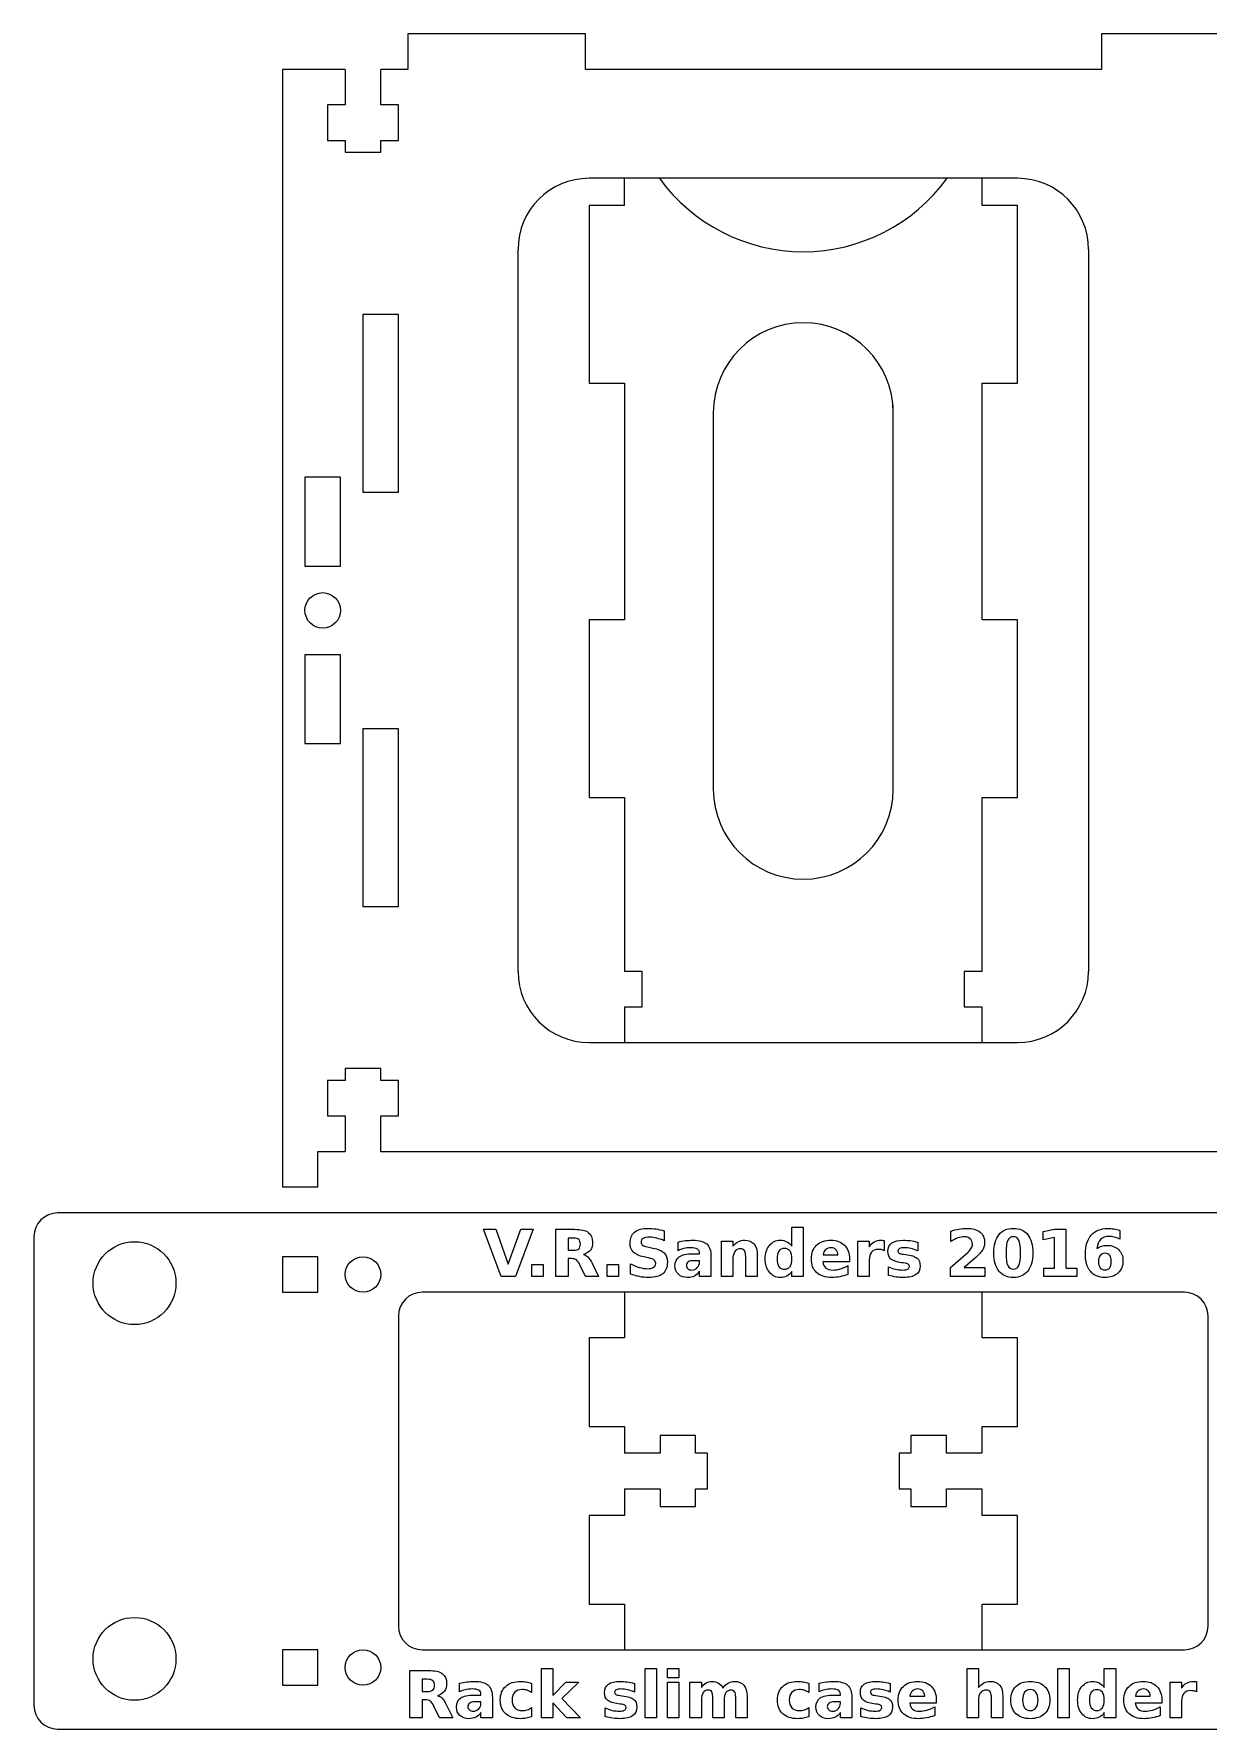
# Model space of a CAD drawing. Header units: millimetres. Extents: x 0 to 482, y 0 to 288.
# Drawn here: x 0 to 99.2, y 0 to 143.2 of the extents above; entities that cross this region are included whole.
import ezdxf

# ---------------------------------------------------------------- set-up
doc = ezdxf.new("R2010")
doc.units = ezdxf.units.MM
doc.layers.get('0').update_dxf_attribs({"color": 178, "true_color": 0x000000})
for name, color, linetype, true_color in [('cutout', 1, 'Continuous', 0xff0000), ('inner-cutout', 5, 'Continuous', 0x0000ff), ('text', 3, 'Continuous', 0x00ff00)]:
    doc.layers.add(name, color=color, linetype=linetype, true_color=true_color)

msp = doc.modelspace()

# ---------------------------------------------------------------- linework, layer by layer
for p, q in [((46.6, 143.2), (31.6, 143.2)), ((31.6, 143.2), (31.6, 140.2)), ((46.6, 140.2), (46.6, 143.2)), ((105.2, 143.2), (90.2, 143.2)), ((90.2, 143.2), (90.2, 140.2)), ((21, 140.2), (21, 48.8)), ((26.3, 140.2), (21, 140.2)), ((26.3, 140.2), (26.3, 137.2)), ((29.3, 137.2), (29.3, 140.2)), ((31.6, 140.2), (29.3, 140.2)), ((90.2, 140.2), (46.6, 140.2)), ((24.8, 137.2), (24.8, 134.2)), ((26.3, 137.2), (24.8, 137.2)), ((30.8, 137.2), (29.3, 137.2)), ((30.8, 134.2), (30.8, 137.2)), ((24.8, 134.2), (26.3, 134.2)), ((26.3, 134.2), (26.3, 133.2)), ((26.3, 133.2), (29.3, 133.2)), ((29.3, 133.2), (29.3, 134.2)), ((29.3, 134.2), (30.8, 134.2)), ((24.8, 54.8), (24.8, 51.8)), ((26.3, 54.8), (24.8, 54.8)), ((29.3, 55.8), (26.3, 55.8)), ((26.3, 55.8), (26.3, 54.8)), ((29.3, 54.8), (29.3, 55.8)), ((30.8, 54.8), (29.3, 54.8)), ((30.8, 51.8), (30.8, 54.8)), ((24.8, 51.8), (26.3, 51.8)), ((26.3, 51.8), (26.3, 48.8)), ((29.3, 48.8), (29.3, 51.8)), ((29.3, 51.8), (30.8, 51.8)), ((21, 48.8), (21, 45.8)), ((24, 45.8), (24, 48.8)), ((24, 48.8), (26.3, 48.8)), ((29.3, 48.8), (100.7, 48.8)), ((21, 45.8), (24, 45.8)), ((480, 43.6), (2, 43.6)), ((0, 41.6), (0, 2)), ((2, 0), (480, 0))]:
    msp.add_line(p, q)
for centre in [(8.5, 37.67), (8.5, 5.93)]:
    msp.add_circle(centre, 3.5)
for centre, start, end in [((2, 41.6), 90, 180), ((2, 2), 180, 270)]:
    msp.add_arc(centre, 2, start, end)
at = {"layer": 'cutout'}
for p, q in [((49.9, 131), (46.9, 131)), ((52.85, 131), (49.9, 131)), ((77.15, 131), (52.85, 131)), ((80.1, 131), (77.15, 131)), ((83.1, 131), (80.1, 131)), ((40.9, 64), (40.9, 125)), ((89.1, 125), (89.1, 64)), ((30.8, 119.5), (27.8, 119.5)), ((27.8, 119.5), (27.8, 104.5)), ((30.8, 104.5), (30.8, 119.5)), ((25.9, 105.75), (22.9, 105.75)), ((22.9, 105.75), (22.9, 98.25)), ((25.9, 98.25), (25.9, 105.75)), ((27.8, 104.5), (30.8, 104.5)), ((22.9, 98.25), (25.9, 98.25)), ((25.9, 90.75), (22.9, 90.75)), ((22.9, 90.75), (22.9, 83.25)), ((25.9, 83.25), (25.9, 90.75)), ((30.8, 84.5), (27.8, 84.5)), ((27.8, 84.5), (27.8, 69.5)), ((30.8, 69.5), (30.8, 84.5)), ((22.9, 83.25), (25.9, 83.25)), ((27.8, 69.5), (30.8, 69.5)), ((46.9, 58), (49.9, 58)), ((49.9, 58), (80.1, 58)), ((80.1, 58), (83.1, 58)), ((24, 39.9), (21, 39.9)), ((21, 39.9), (21, 36.9)), ((24, 36.9), (24, 39.9)), ((21, 36.9), (24, 36.9)), ((24, 6.7), (21, 6.7)), ((21, 6.7), (21, 3.7)), ((24, 3.7), (24, 6.7)), ((21, 3.7), (24, 3.7))]:
    msp.add_line(p, q, dxfattribs=at)
at = {"layer": 'cutout', "lineweight": -3}
for p, q in [((97.2, 36.9), (32.8, 36.9)), ((30.8, 34.9), (30.8, 8.7)), ((99.2, 8.7), (99.2, 34.9)), ((32.8, 6.7), (97.2, 6.7))]:
    msp.add_line(p, q, dxfattribs=at)
at = {"layer": 'cutout'}
for centre in [(24.4, 94.5), (27.8, 38.4), (27.8, 5.2)]:
    msp.add_circle(centre, 1.5, dxfattribs=at)
for centre, start, end in [((46.9, 125), 90, 180), ((83.1, 125), 0, 90), ((46.9, 64), 180, 270), ((83.1, 64), 270, 0)]:
    msp.add_arc(centre, 6, start, end, dxfattribs=at)
at = {"layer": 'cutout', "lineweight": -3}
for centre, start, end in [((32.8, 34.9), 90, 180), ((97.2, 34.9), 0, 90), ((32.8, 8.7), 180, 270), ((97.2, 8.7), 270, 0)]:
    msp.add_arc(centre, 2, start, end, dxfattribs=at)
at = {"layer": 'inner-cutout'}
for p, q in [((49.9, 128.7), (49.9, 131)), ((80.1, 128.7), (80.1, 131)), ((49.9, 128.7), (46.9, 128.7)), ((46.9, 128.7), (46.9, 113.7)), ((83.1, 128.7), (80.1, 128.7)), ((83.1, 113.7), (83.1, 128.7)), ((46.9, 113.7), (49.9, 113.7)), ((49.9, 113.7), (49.9, 93.7)), ((80.1, 113.7), (83.1, 113.7)), ((80.1, 93.7), (80.1, 113.7)), ((72.6, 79.4), (72.6, 111.85)), ((57.4, 111.2), (57.4, 79.4)), ((49.9, 93.7), (46.9, 93.7)), ((46.9, 93.7), (46.9, 78.7)), ((83.1, 93.7), (80.1, 93.7)), ((83.1, 78.7), (83.1, 93.7)), ((46.9, 78.7), (49.9, 78.7)), ((49.9, 78.7), (49.9, 64)), ((80.1, 78.7), (83.1, 78.7)), ((80.1, 64), (80.1, 78.7)), ((51.4, 64), (49.9, 64)), ((51.4, 61), (51.4, 64)), ((80.1, 64), (78.6, 64)), ((78.6, 64), (78.6, 61)), ((49.9, 61), (51.4, 61)), ((49.9, 61), (49.9, 58)), ((78.6, 61), (80.1, 61)), ((80.1, 58), (80.1, 61)), ((49.9, 36.9), (49.9, 33.05)), ((80.1, 33.05), (80.1, 36.9)), ((49.9, 33.05), (46.9, 33.05)), ((46.9, 33.05), (46.9, 25.55)), ((83.1, 33.05), (80.1, 33.05)), ((80.1, 33.05), (80.1, 33.05)), ((83.1, 25.55), (83.1, 33.05)), ((46.9, 25.55), (49.9, 25.55)), ((49.9, 25.55), (49.9, 23.3)), ((55.9, 24.8), (52.9, 24.8)), ((52.9, 24.8), (52.9, 23.3)), ((55.9, 23.3), (55.9, 24.8)), ((77.1, 24.8), (74.1, 24.8)), ((74.1, 24.8), (74.1, 23.3)), ((77.1, 23.3), (77.1, 24.8)), ((80.1, 23.3), (80.1, 25.55)), ((80.1, 25.55), (83.1, 25.55)), ((49.9, 23.3), (49.9, 23.3)), ((52.9, 23.3), (49.9, 23.3)), ((56.9, 23.3), (55.9, 23.3)), ((56.9, 20.3), (56.9, 23.3)), ((73.1, 23.3), (73.1, 20.3)), ((74.1, 23.3), (73.1, 23.3)), ((80.1, 23.3), (77.1, 23.3)), ((49.9, 20.3), (49.9, 18.05)), ((49.9, 20.3), (52.9, 20.3)), ((52.9, 20.3), (52.9, 18.8)), ((55.9, 18.8), (55.9, 20.3)), ((55.9, 20.3), (56.9, 20.3)), ((73.1, 20.3), (74.1, 20.3)), ((74.1, 20.3), (74.1, 18.8)), ((77.1, 18.8), (77.1, 20.3)), ((77.1, 20.3), (80.1, 20.3)), ((80.1, 18.05), (80.1, 20.3)), ((52.9, 18.8), (55.9, 18.8)), ((74.1, 18.8), (77.1, 18.8)), ((49.9, 18.05), (46.9, 18.05)), ((46.9, 18.05), (46.9, 10.55)), ((83.1, 18.05), (80.1, 18.05)), ((80.1, 18.05), (80.1, 18.05)), ((83.1, 10.55), (83.1, 18.05)), ((46.9, 10.55), (49.9, 10.55)), ((49.9, 10.55), (49.9, 6.7)), ((80.1, 6.7), (80.1, 10.55)), ((80.1, 10.55), (83.1, 10.55)), ((80.1, 10.55), (80.1, 10.55))]:
    msp.add_line(p, q, dxfattribs=at)
for centre, radius, start, end in [((65, 139.8), 15, 215.9208, 324.0792), ((65, 111.2), 7.6, 0, 180), ((65, 79.4), 7.6, 180, 0)]:
    msp.add_arc(centre, radius, start, end, dxfattribs=at)
at = {"layer": 'text'}
for p, q in [((39.47, 38.22), (37.99, 42.22)), ((37.99, 42.22), (39.02, 42.22)), ((39.02, 42.22), (40.08, 39.27)), ((40.08, 39.27), (41.14, 42.22)), ((42.18, 42.22), (40.7, 38.22)), ((41.14, 42.22), (42.18, 42.22)), ((44.1, 42.22), (45.68, 42.22)), ((44.1, 38.22), (44.1, 42.22)), ((53.26, 42.1), (53.26, 41.25)), ((64.04, 42.39), (65, 42.39)), ((64.04, 40.79), (64.04, 42.39)), ((65, 42.39), (65, 38.22)), ((77.46, 41.18), (77.46, 42.06)), ((85.28, 42.03), (86.21, 42.22)), ((85.28, 41.33), (85.28, 42.03)), ((86.21, 42.22), (87.19, 42.22)), ((87.19, 42.22), (87.19, 38.94)), ((91.75, 42.12), (91.75, 41.38)), ((45.13, 41.48), (45.13, 40.45)), ((45.57, 41.48), (45.13, 41.48)), ((45.13, 40.45), (45.57, 40.45)), ((51.85, 40.73), (52.29, 40.64)), ((54.42, 40.41), (54.42, 41.14)), ((55.66, 40.15), (56.23, 40.15)), ((56.23, 40.15), (56.23, 40.22)), ((58.09, 41.23), (59.05, 41.23)), ((58.09, 38.22), (58.09, 41.23)), ((59.05, 41.23), (59.05, 40.79)), ((69.61, 41.23), (70.57, 41.23)), ((69.61, 38.22), (69.61, 41.23)), ((70.57, 41.23), (70.57, 40.73)), ((71.84, 41.28), (71.84, 40.41)), ((73.46, 40.11), (73.63, 40.09)), ((74.67, 41.13), (74.67, 40.4)), ((77.44, 38.98), (78.9, 40.27)), ((86.22, 41.52), (85.28, 41.33)), ((86.22, 38.94), (86.22, 41.52)), ((42.06, 38.22), (42.06, 39.26)), ((42.06, 39.26), (43.02, 39.26)), ((43.02, 39.26), (43.02, 38.22)), ((45.42, 39.74), (45.13, 39.74)), ((45.13, 39.74), (45.13, 38.22)), ((46.61, 38.22), (46.13, 39.22)), ((47.15, 39.36), (47.71, 38.22)), ((48.44, 38.22), (48.44, 39.26)), ((48.44, 39.26), (49.4, 39.26)), ((49.4, 39.26), (49.4, 38.22)), ((50.4, 38.43), (50.4, 39.3)), ((51.92, 39.8), (51.52, 39.89)), ((56.23, 39.57), (55.73, 39.57)), ((56.23, 39.46), (56.23, 39.57)), ((56.23, 38.22), (56.23, 38.67)), ((57.2, 39.94), (57.2, 38.22)), ((59.05, 39.7), (59.05, 38.22)), ((60.14, 38.52), (60.14, 39.62)), ((61.11, 40.05), (61.11, 38.22)), ((68.9, 39.46), (66.66, 39.46)), ((66.67, 40.05), (67.92, 40.05)), ((68.76, 39.15), (68.76, 38.41)), ((68.9, 39.73), (68.9, 39.46)), ((70.57, 39.61), (70.57, 38.22)), ((72.2, 38.33), (72.2, 39.06)), ((73.47, 39.38), (73.31, 39.4)), ((77.44, 38.22), (77.44, 38.98)), ((79.45, 39.73), (78.59, 38.98)), ((78.59, 38.98), (80.35, 38.98)), ((80.35, 38.98), (80.35, 38.22)), ((85.31, 38.22), (85.31, 38.94)), ((85.31, 38.94), (86.22, 38.94)), ((87.19, 38.94), (88.1, 38.94)), ((88.1, 38.94), (88.1, 38.22)), ((40.7, 38.22), (39.47, 38.22)), ((43.02, 38.22), (42.06, 38.22)), ((45.13, 38.22), (44.1, 38.22)), ((47.71, 38.22), (46.61, 38.22)), ((49.4, 38.22), (48.44, 38.22)), ((57.2, 38.22), (56.23, 38.22)), ((59.05, 38.22), (58.09, 38.22)), ((60.14, 38.22), (60.14, 38.52)), ((61.11, 38.22), (60.14, 38.22)), ((64.04, 38.22), (64.04, 38.66)), ((65, 38.22), (64.04, 38.22)), ((70.57, 38.22), (69.61, 38.22)), ((80.35, 38.22), (77.44, 38.22)), ((88.1, 38.22), (85.31, 38.22)), ((31.77, 4.95), (33.34, 4.95)), ((31.77, 0.95), (31.77, 4.95)), ((42.88, 0.95), (42.88, 5.12)), ((42.88, 5.12), (43.84, 5.12)), ((43.84, 5.12), (43.84, 2.85)), ((51.64, 0.95), (51.64, 5.12)), ((51.64, 5.12), (52.6, 5.12)), ((52.6, 5.12), (52.6, 0.95)), ((53.54, 4.34), (53.54, 5.12)), ((53.54, 5.12), (54.49, 5.12)), ((54.49, 4.34), (53.54, 4.34)), ((54.49, 5.12), (54.49, 4.34)), ((78.84, 5.12), (79.8, 5.12)), ((78.84, 0.95), (78.84, 5.12)), ((79.8, 5.12), (79.8, 3.52)), ((86.5, 0.95), (86.5, 5.12)), ((86.5, 5.12), (87.46, 5.12)), ((87.46, 5.12), (87.46, 0.95)), ((90.43, 5.12), (91.4, 5.12)), ((90.43, 3.52), (90.43, 5.12)), ((91.4, 5.12), (91.4, 0.95)), ((32.8, 4.21), (32.8, 3.18)), ((33.23, 4.21), (32.8, 4.21)), ((32.8, 3.18), (33.23, 3.18)), ((35.96, 3.14), (35.96, 3.87)), ((37.2, 2.88), (37.77, 2.88)), ((37.77, 2.88), (37.77, 2.95)), ((42.05, 3.86), (42.05, 3.08)), ((43.84, 2.85), (44.94, 3.96)), ((46.05, 3.96), (44.59, 2.58)), ((44.94, 3.96), (46.05, 3.96)), ((50.74, 3.86), (50.74, 3.13)), ((53.54, 0.95), (53.54, 3.96)), ((53.54, 3.96), (54.49, 3.96)), ((54.49, 3.96), (54.49, 0.95)), ((55.42, 3.96), (56.39, 3.96)), ((55.42, 0.95), (55.42, 3.96)), ((56.39, 3.96), (56.39, 3.52)), ((65.47, 3.86), (65.47, 3.08)), ((66.33, 3.14), (66.33, 3.87)), ((67.57, 2.88), (68.14, 2.88)), ((68.14, 2.88), (68.14, 2.95)), ((72.34, 3.86), (72.34, 3.13)), ((96, 3.96), (96.96, 3.96)), ((96, 0.95), (96, 3.96)), ((96.96, 3.96), (96.96, 3.46)), ((98.23, 4.01), (98.23, 3.14)), ((33.09, 2.47), (32.8, 2.47)), ((32.8, 2.47), (32.8, 0.95)), ((34.28, 0.95), (33.79, 1.95)), ((34.82, 2.09), (35.38, 0.95)), ((37.77, 2.3), (37.27, 2.3)), ((37.77, 2.19), (37.77, 2.3)), ((38.73, 2.67), (38.73, 0.95)), ((42.05, 1.83), (42.05, 1.04)), ((43.84, 2.21), (43.84, 0.95)), ((45.01, 0.95), (43.84, 2.21)), ((44.59, 2.58), (46.17, 0.95)), ((48.26, 1.06), (48.26, 1.79)), ((49.54, 2.11), (49.37, 2.13)), ((49.52, 2.84), (49.69, 2.82)), ((56.39, 2.43), (56.39, 0.95)), ((57.35, 0.95), (57.35, 2.52)), ((58.32, 2.43), (58.32, 0.95)), ((59.29, 0.95), (59.29, 2.52)), ((60.25, 2.78), (60.25, 0.95)), ((65.47, 1.83), (65.47, 1.04)), ((68.14, 2.3), (67.64, 2.3)), ((68.14, 2.19), (68.14, 2.3)), ((69.1, 2.67), (69.1, 0.95)), ((69.86, 1.06), (69.86, 1.79)), ((71.14, 2.11), (70.97, 2.13)), ((71.13, 2.84), (71.3, 2.82)), ((76.24, 2.19), (74, 2.19)), ((74.01, 2.78), (75.26, 2.78)), ((76.1, 1.88), (76.1, 1.14)), ((76.24, 2.46), (76.24, 2.19)), ((79.8, 2.43), (79.8, 0.95)), ((80.9, 1.25), (80.9, 2.35)), ((81.86, 2.78), (81.86, 0.95)), ((95.29, 2.19), (93.05, 2.19)), ((93.06, 2.78), (94.31, 2.78)), ((95.15, 1.88), (95.15, 1.14)), ((95.29, 2.46), (95.29, 2.19)), ((96.96, 2.34), (96.96, 0.95)), ((32.8, 0.95), (31.77, 0.95)), ((35.38, 0.95), (34.28, 0.95)), ((37.77, 0.95), (37.77, 1.4)), ((38.73, 0.95), (37.77, 0.95)), ((43.84, 0.95), (42.88, 0.95)), ((46.17, 0.95), (45.01, 0.95)), ((52.6, 0.95), (51.64, 0.95)), ((54.49, 0.95), (53.54, 0.95)), ((56.39, 0.95), (55.42, 0.95)), ((58.32, 0.95), (57.35, 0.95)), ((60.25, 0.95), (59.29, 0.95)), ((68.14, 0.95), (68.14, 1.4)), ((69.1, 0.95), (68.14, 0.95)), ((79.8, 0.95), (78.84, 0.95)), ((80.9, 0.95), (80.9, 1.25)), ((81.86, 0.95), (80.9, 0.95)), ((87.46, 0.95), (86.5, 0.95)), ((90.43, 0.95), (90.43, 1.39)), ((91.4, 0.95), (90.43, 0.95)), ((96.96, 0.95), (96, 0.95))]:
    msp.add_line(p, q, dxfattribs=at)
msp.add_arc((56.95, 2.69), 2.34, 355.7951, 357.5619, dxfattribs=at)
for points in [[(45.68, 42.22), (46.2, 42.22), (46.59, 42.14), (46.83, 41.96)], [(46.83, 41.96), (47.08, 41.78), (47.2, 41.5), (47.2, 41.12)], [(50.37, 41.06), (50.37, 41.45), (50.5, 41.76), (50.75, 41.98)], [(50.75, 41.98), (51.01, 42.19), (51.38, 42.3), (51.86, 42.3)], [(52.03, 41.55), (51.78, 41.55), (51.6, 41.52), (51.48, 41.45)], [(51.86, 42.3), (52.08, 42.3), (52.31, 42.28), (52.54, 42.25)], [(52.62, 41.47), (52.41, 41.52), (52.21, 41.55), (52.03, 41.55)], [(52.54, 42.25), (52.77, 42.21), (53.01, 42.16), (53.26, 42.1)], [(77.46, 42.06), (77.69, 42.14), (77.92, 42.2), (78.14, 42.24)], [(78.6, 41.59), (78.44, 41.59), (78.26, 41.56), (78.07, 41.49)], [(78.14, 42.24), (78.37, 42.28), (78.59, 42.3), (78.81, 42.3)], [(79.1, 41.42), (78.97, 41.54), (78.81, 41.59), (78.6, 41.59)], [(78.81, 42.3), (79.29, 42.3), (79.66, 42.19), (79.93, 41.98)], [(79.93, 41.98), (80.19, 41.77), (80.32, 41.48), (80.32, 41.1)], [(81.1, 40.22), (81.1, 40.89), (81.24, 41.4), (81.53, 41.76)], [(81.53, 41.76), (81.81, 42.12), (82.22, 42.3), (82.75, 42.3)], [(82.75, 41.59), (82.53, 41.59), (82.37, 41.49), (82.27, 41.29)], [(82.75, 42.3), (83.27, 42.3), (83.68, 42.12), (83.96, 41.76)], [(83.22, 41.29), (83.13, 41.49), (82.97, 41.59), (82.75, 41.59)], [(83.96, 41.76), (84.25, 41.4), (84.39, 40.89), (84.39, 40.22)], [(88.83, 40.17), (88.83, 40.83), (89, 41.35), (89.33, 41.72)], [(89.33, 41.72), (89.66, 42.1), (90.12, 42.29), (90.7, 42.29)], [(90.83, 41.62), (90.53, 41.62), (90.29, 41.53), (90.11, 41.36)], [(90.7, 42.29), (90.89, 42.29), (91.06, 42.28), (91.24, 42.25)], [(91.27, 41.56), (91.12, 41.6), (90.98, 41.62), (90.83, 41.62)], [(91.24, 42.25), (91.41, 42.22), (91.58, 42.18), (91.75, 42.12)], [(91.75, 41.38), (91.58, 41.46), (91.42, 41.52), (91.27, 41.56)], [(46.03, 41.36), (45.94, 41.44), (45.78, 41.48), (45.57, 41.48)], [(45.57, 40.45), (45.78, 40.45), (45.94, 40.49), (46.03, 40.57)], [(46.17, 40.97), (46.17, 41.15), (46.12, 41.28), (46.03, 41.36)], [(46.03, 40.57), (46.12, 40.65), (46.17, 40.78), (46.17, 40.97)], [(47.01, 40.47), (46.88, 40.3), (46.69, 40.17), (46.43, 40.09)], [(47.2, 41.12), (47.2, 40.86), (47.14, 40.64), (47.01, 40.47)], [(50.65, 40.3), (50.46, 40.49), (50.37, 40.74), (50.37, 41.06)], [(51.52, 39.89), (51.12, 39.97), (50.83, 40.11), (50.65, 40.3)], [(51.48, 41.45), (51.36, 41.38), (51.3, 41.27), (51.3, 41.13)], [(51.3, 41.13), (51.3, 41.02), (51.34, 40.94), (51.42, 40.88)], [(51.42, 40.88), (51.5, 40.82), (51.65, 40.77), (51.85, 40.73)], [(52.29, 40.64), (52.74, 40.55), (53.06, 40.41), (53.24, 40.23)], [(53.26, 41.25), (53.04, 41.35), (52.83, 41.42), (52.62, 41.47)], [(53.24, 40.23), (53.43, 40.05), (53.52, 39.79), (53.52, 39.45)], [(54.42, 41.14), (54.63, 41.19), (54.83, 41.23), (55.04, 41.26)], [(54.92, 40.6), (54.74, 40.56), (54.57, 40.5), (54.42, 40.41)], [(54.52, 39.9), (54.77, 40.06), (55.15, 40.15), (55.66, 40.15)], [(55.49, 40.66), (55.28, 40.66), (55.09, 40.64), (54.92, 40.6)], [(55.04, 41.26), (55.25, 41.28), (55.46, 41.3), (55.66, 41.3)], [(56.05, 40.55), (55.93, 40.62), (55.74, 40.66), (55.49, 40.66)], [(55.66, 41.3), (56.2, 41.3), (56.6, 41.19), (56.84, 40.98)], [(56.23, 40.22), (56.23, 40.37), (56.17, 40.48), (56.05, 40.55)], [(56.84, 40.98), (57.08, 40.76), (57.2, 40.42), (57.2, 39.94)], [(59.05, 40.79), (59.19, 40.96), (59.35, 41.09), (59.51, 41.17)], [(59.22, 40.34), (59.11, 40.19), (59.05, 39.97), (59.05, 39.7)], [(59.69, 40.57), (59.49, 40.57), (59.33, 40.5), (59.22, 40.34)], [(59.51, 41.17), (59.67, 41.26), (59.85, 41.3), (60.05, 41.3)], [(59.91, 40.52), (59.85, 40.56), (59.77, 40.57), (59.69, 40.57)], [(60.06, 40.38), (60.03, 40.44), (59.98, 40.49), (59.91, 40.52)], [(60.05, 41.3), (60.39, 41.3), (60.66, 41.19), (60.84, 40.98)], [(60.12, 40.16), (60.11, 40.26), (60.09, 40.33), (60.06, 40.38)], [(60.14, 39.62), (60.14, 39.88), (60.14, 40.06), (60.12, 40.16)], [(60.84, 40.98), (61.02, 40.77), (61.11, 40.46), (61.11, 40.05)], [(61.78, 39.72), (61.78, 40.18), (61.9, 40.56), (62.14, 40.86)], [(62.14, 40.86), (62.38, 41.15), (62.68, 41.3), (63.05, 41.3)], [(62.94, 40.38), (62.83, 40.23), (62.78, 40.01), (62.78, 39.72)], [(63.41, 40.6), (63.2, 40.6), (63.05, 40.53), (62.94, 40.38)], [(63.05, 41.3), (63.26, 41.3), (63.44, 41.26), (63.6, 41.17)], [(63.88, 40.38), (63.77, 40.53), (63.61, 40.6), (63.41, 40.6)], [(63.6, 41.17), (63.76, 41.09), (63.91, 40.96), (64.04, 40.79)], [(64.04, 39.72), (64.04, 40.01), (63.99, 40.23), (63.88, 40.38)], [(65.68, 39.72), (65.68, 40.21), (65.83, 40.6), (66.13, 40.88)], [(66.13, 40.88), (66.42, 41.16), (66.83, 41.3), (67.35, 41.3)], [(66.89, 40.5), (66.77, 40.4), (66.7, 40.25), (66.67, 40.05)], [(67.34, 40.66), (67.16, 40.66), (67, 40.61), (66.89, 40.5)], [(67.76, 40.49), (67.65, 40.6), (67.51, 40.66), (67.34, 40.66)], [(67.35, 41.3), (67.82, 41.3), (68.2, 41.16), (68.48, 40.87)], [(67.92, 40.05), (67.92, 40.23), (67.86, 40.38), (67.76, 40.49)], [(68.48, 40.87), (68.76, 40.59), (68.9, 40.21), (68.9, 39.73)], [(70.57, 40.73), (70.69, 40.93), (70.84, 41.07), (71, 41.16)], [(70.77, 40.29), (70.64, 40.13), (70.57, 39.9), (70.57, 39.61)], [(71.34, 40.52), (71.09, 40.52), (70.9, 40.44), (70.77, 40.29)], [(71, 41.16), (71.16, 41.25), (71.35, 41.3), (71.57, 41.3)], [(71.59, 40.5), (71.51, 40.51), (71.42, 40.52), (71.34, 40.52)], [(71.57, 41.3), (71.6, 41.3), (71.64, 41.3), (71.67, 41.29)], [(71.84, 40.41), (71.76, 40.45), (71.67, 40.48), (71.59, 40.5)], [(71.67, 41.29), (71.71, 41.29), (71.77, 41.28), (71.84, 41.28)], [(72.15, 40.36), (72.15, 40.68), (72.26, 40.91), (72.48, 41.07)], [(72.41, 39.7), (72.24, 39.85), (72.15, 40.07), (72.15, 40.36)], [(72.48, 41.07), (72.7, 41.22), (73.03, 41.3), (73.48, 41.3)], [(73.13, 40.59), (73.04, 40.55), (73, 40.48), (73, 40.38)], [(73, 40.38), (73, 40.3), (73.03, 40.25), (73.1, 40.2)], [(73.1, 40.2), (73.16, 40.16), (73.28, 40.13), (73.46, 40.11)], [(73.54, 40.66), (73.35, 40.66), (73.22, 40.64), (73.13, 40.59)], [(73.48, 41.3), (73.66, 41.3), (73.84, 41.28), (74.04, 41.26)], [(74.08, 40.6), (73.89, 40.64), (73.71, 40.66), (73.54, 40.66)], [(74.04, 41.26), (74.23, 41.23), (74.44, 41.19), (74.67, 41.13)], [(74.67, 40.4), (74.47, 40.49), (74.27, 40.55), (74.08, 40.6)], [(78.07, 41.49), (77.88, 41.42), (77.67, 41.32), (77.46, 41.18)], [(78.9, 40.27), (79.03, 40.39), (79.13, 40.5), (79.19, 40.62)], [(79.29, 40.97), (79.29, 41.16), (79.22, 41.31), (79.1, 41.42)], [(79.19, 40.62), (79.26, 40.73), (79.29, 40.85), (79.29, 40.97)], [(80.16, 40.49), (80.04, 40.3), (79.81, 40.05), (79.45, 39.73)], [(80.32, 41.1), (80.32, 40.88), (80.27, 40.68), (80.16, 40.49)], [(81.53, 38.69), (81.24, 39.05), (81.1, 39.56), (81.1, 40.22)], [(82.27, 41.29), (82.18, 41.08), (82.13, 40.73), (82.13, 40.23)], [(82.13, 40.23), (82.13, 39.72), (82.18, 39.37), (82.27, 39.16)], [(83.36, 40.23), (83.36, 40.73), (83.31, 41.08), (83.22, 41.29)], [(83.22, 39.16), (83.31, 39.37), (83.36, 39.72), (83.36, 40.23)], [(84.39, 40.22), (84.39, 39.56), (84.25, 39.05), (83.96, 38.69)], [(89.26, 38.67), (88.97, 39.02), (88.83, 39.52), (88.83, 40.17)], [(90.11, 41.36), (89.94, 41.19), (89.84, 40.94), (89.81, 40.6)], [(89.81, 40.6), (89.93, 40.69), (90.06, 40.75), (90.2, 40.8)], [(90.48, 40.2), (90.3, 40.2), (90.16, 40.14), (90.07, 40.02)], [(90.2, 40.8), (90.34, 40.84), (90.49, 40.86), (90.65, 40.86)], [(90.89, 40.02), (90.8, 40.14), (90.66, 40.2), (90.48, 40.2)], [(90.65, 40.86), (91.06, 40.86), (91.39, 40.74), (91.64, 40.5)], [(91.64, 40.5), (91.89, 40.27), (92.01, 39.95), (92.01, 39.56)], [(45.83, 39.63), (45.73, 39.7), (45.59, 39.74), (45.42, 39.74)], [(46.13, 39.22), (46.03, 39.42), (45.93, 39.56), (45.83, 39.63)], [(46.43, 40.09), (46.57, 40.06), (46.7, 39.99), (46.81, 39.88)], [(46.81, 39.88), (46.92, 39.76), (47.04, 39.59), (47.15, 39.36)], [(50.4, 39.3), (50.66, 39.17), (50.91, 39.07), (51.14, 39)], [(51.14, 39), (51.38, 38.93), (51.61, 38.89), (51.83, 38.89)], [(51.83, 38.89), (52.06, 38.89), (52.23, 38.93), (52.35, 39.01)], [(52.41, 39.62), (52.33, 39.69), (52.16, 39.75), (51.92, 39.8)], [(52.35, 39.01), (52.47, 39.08), (52.53, 39.19), (52.53, 39.33)], [(52.53, 39.33), (52.53, 39.45), (52.49, 39.55), (52.41, 39.62)], [(53.52, 39.45), (53.52, 39.01), (53.39, 38.68), (53.13, 38.47)], [(54.16, 39.12), (54.16, 39.48), (54.28, 39.73), (54.52, 39.9)], [(54.45, 38.42), (54.26, 38.6), (54.16, 38.84), (54.16, 39.12)], [(55.28, 39.47), (55.18, 39.4), (55.13, 39.3), (55.13, 39.17)], [(55.13, 39.17), (55.13, 39.05), (55.17, 38.96), (55.25, 38.89)], [(55.25, 38.89), (55.33, 38.82), (55.44, 38.78), (55.59, 38.78)], [(55.73, 39.57), (55.53, 39.57), (55.38, 39.54), (55.28, 39.47)], [(55.59, 38.78), (55.77, 38.78), (55.92, 38.85), (56.04, 38.98)], [(56.23, 38.67), (56.1, 38.49), (55.96, 38.35), (55.8, 38.27)], [(56.04, 38.98), (56.17, 39.11), (56.23, 39.27), (56.23, 39.46)], [(62.14, 38.59), (61.9, 38.88), (61.78, 39.26), (61.78, 39.72)], [(62.78, 39.72), (62.78, 39.44), (62.83, 39.22), (62.94, 39.07)], [(62.94, 39.07), (63.05, 38.92), (63.2, 38.84), (63.41, 38.84)], [(63.41, 38.84), (63.61, 38.84), (63.77, 38.92), (63.88, 39.07)], [(63.88, 39.07), (63.99, 39.22), (64.04, 39.44), (64.04, 39.72)], [(66.13, 38.56), (65.83, 38.84), (65.68, 39.22), (65.68, 39.72)], [(66.66, 39.46), (66.68, 39.23), (66.77, 39.07), (66.9, 38.95)], [(66.9, 38.95), (67.04, 38.84), (67.24, 38.78), (67.49, 38.78)], [(67.49, 38.78), (67.69, 38.78), (67.9, 38.81), (68.11, 38.87)], [(68.11, 38.87), (68.32, 38.93), (68.54, 39.02), (68.76, 39.15)], [(72.2, 39.06), (72.39, 38.97), (72.58, 38.9), (72.78, 38.85)], [(73.31, 39.4), (72.88, 39.46), (72.58, 39.56), (72.41, 39.7)], [(72.78, 38.85), (72.98, 38.81), (73.19, 38.78), (73.4, 38.78)], [(73.4, 38.78), (73.58, 38.78), (73.73, 38.81), (73.82, 38.86)], [(73.86, 39.28), (73.8, 39.33), (73.67, 39.36), (73.47, 39.38)], [(73.63, 40.09), (74.12, 40.03), (74.45, 39.92), (74.62, 39.78)], [(73.82, 38.86), (73.91, 38.91), (73.96, 38.99), (73.96, 39.09)], [(73.96, 39.09), (73.96, 39.18), (73.93, 39.24), (73.86, 39.28)], [(74.87, 39.11), (74.87, 38.79), (74.75, 38.55), (74.52, 38.39)], [(74.62, 39.78), (74.79, 39.64), (74.87, 39.41), (74.87, 39.11)], [(82.75, 38.15), (82.22, 38.15), (81.81, 38.33), (81.53, 38.69)], [(82.27, 39.16), (82.37, 38.95), (82.53, 38.85), (82.75, 38.85)], [(82.75, 38.85), (82.97, 38.85), (83.12, 38.95), (83.22, 39.16)], [(83.96, 38.69), (83.68, 38.33), (83.27, 38.15), (82.75, 38.15)], [(90.47, 38.15), (89.95, 38.15), (89.54, 38.32), (89.26, 38.67)], [(90.07, 40.02), (89.98, 39.91), (89.94, 39.73), (89.94, 39.5)], [(89.94, 39.5), (89.94, 39.26), (89.98, 39.09), (90.07, 38.97)], [(90.07, 38.97), (90.16, 38.85), (90.3, 38.8), (90.48, 38.8)], [(90.48, 38.8), (90.66, 38.8), (90.8, 38.85), (90.89, 38.97)], [(91.02, 39.5), (91.02, 39.73), (90.98, 39.91), (90.89, 40.02)], [(90.89, 38.97), (90.98, 39.09), (91.02, 39.26), (91.02, 39.5)], [(92.01, 39.56), (92.01, 39.14), (91.87, 38.79), (91.59, 38.53)], [(51.17, 38.22), (50.91, 38.27), (50.66, 38.34), (50.4, 38.43)], [(51.93, 38.15), (51.68, 38.15), (51.42, 38.17), (51.17, 38.22)], [(53.13, 38.47), (52.87, 38.25), (52.47, 38.15), (51.93, 38.15)], [(55.21, 38.15), (54.9, 38.15), (54.64, 38.24), (54.45, 38.42)], [(55.8, 38.27), (55.63, 38.19), (55.44, 38.15), (55.21, 38.15)], [(63.05, 38.15), (62.68, 38.15), (62.38, 38.29), (62.14, 38.59)], [(63.6, 38.27), (63.44, 38.19), (63.26, 38.15), (63.05, 38.15)], [(64.04, 38.66), (63.91, 38.48), (63.76, 38.35), (63.6, 38.27)], [(67.4, 38.15), (66.86, 38.15), (66.44, 38.28), (66.13, 38.56)], [(68.08, 38.21), (67.85, 38.17), (67.63, 38.15), (67.4, 38.15)], [(68.76, 38.41), (68.53, 38.32), (68.31, 38.26), (68.08, 38.21)], [(72.85, 38.19), (72.64, 38.22), (72.42, 38.27), (72.2, 38.33)], [(73.46, 38.15), (73.27, 38.15), (73.06, 38.16), (72.85, 38.19)], [(74.52, 38.39), (74.28, 38.23), (73.93, 38.15), (73.46, 38.15)], [(91.59, 38.53), (91.31, 38.28), (90.94, 38.15), (90.47, 38.15)], [(33.34, 4.95), (33.87, 4.95), (34.26, 4.87), (34.5, 4.69)], [(34.5, 4.69), (34.75, 4.51), (34.87, 4.23), (34.87, 3.85)], [(33.7, 4.09), (33.6, 4.17), (33.45, 4.21), (33.23, 4.21)], [(33.23, 3.18), (33.45, 3.18), (33.6, 3.22), (33.7, 3.3)], [(33.84, 3.7), (33.84, 3.88), (33.79, 4.01), (33.7, 4.09)], [(33.7, 3.3), (33.79, 3.38), (33.84, 3.51), (33.84, 3.7)], [(34.68, 3.2), (34.55, 3.03), (34.36, 2.9), (34.1, 2.82)], [(34.87, 3.85), (34.87, 3.59), (34.81, 3.37), (34.68, 3.2)], [(35.96, 3.87), (36.17, 3.92), (36.37, 3.96), (36.58, 3.99)], [(36.45, 3.33), (36.28, 3.29), (36.11, 3.23), (35.96, 3.14)], [(36.06, 2.63), (36.3, 2.79), (36.68, 2.88), (37.2, 2.88)], [(37.03, 3.39), (36.82, 3.39), (36.63, 3.37), (36.45, 3.33)], [(36.58, 3.99), (36.79, 4.01), (36.99, 4.03), (37.2, 4.03)], [(37.59, 3.28), (37.47, 3.35), (37.28, 3.39), (37.03, 3.39)], [(37.2, 4.03), (37.74, 4.03), (38.13, 3.92), (38.37, 3.71)], [(37.77, 2.95), (37.77, 3.1), (37.71, 3.21), (37.59, 3.28)], [(38.37, 3.71), (38.61, 3.49), (38.73, 3.15), (38.73, 2.67)], [(39.4, 2.45), (39.4, 2.95), (39.55, 3.33), (39.86, 3.61)], [(39.86, 3.61), (40.16, 3.89), (40.59, 4.03), (41.13, 4.03)], [(40.62, 3.11), (40.48, 2.95), (40.4, 2.73), (40.4, 2.45)], [(41.25, 3.34), (40.98, 3.34), (40.77, 3.26), (40.62, 3.11)], [(41.13, 4.03), (41.29, 4.03), (41.44, 4.01), (41.59, 3.99)], [(41.66, 3.28), (41.53, 3.32), (41.39, 3.34), (41.25, 3.34)], [(41.59, 3.99), (41.75, 3.96), (41.9, 3.92), (42.05, 3.86)], [(42.05, 3.08), (41.92, 3.17), (41.79, 3.23), (41.66, 3.28)], [(48.21, 3.09), (48.21, 3.41), (48.32, 3.64), (48.54, 3.8)], [(48.47, 2.43), (48.3, 2.58), (48.21, 2.8), (48.21, 3.09)], [(48.54, 3.8), (48.76, 3.95), (49.09, 4.03), (49.54, 4.03)], [(49.19, 3.32), (49.11, 3.28), (49.06, 3.21), (49.06, 3.11)], [(49.06, 3.11), (49.06, 3.03), (49.09, 2.98), (49.16, 2.93)], [(49.16, 2.93), (49.23, 2.89), (49.35, 2.86), (49.52, 2.84)], [(49.6, 3.39), (49.42, 3.39), (49.28, 3.37), (49.19, 3.32)], [(49.54, 4.03), (49.72, 4.03), (49.91, 4.01), (50.1, 3.99)], [(50.14, 3.33), (49.95, 3.37), (49.77, 3.39), (49.6, 3.39)], [(50.1, 3.99), (50.3, 3.96), (50.51, 3.92), (50.74, 3.86)], [(50.74, 3.13), (50.53, 3.22), (50.33, 3.28), (50.14, 3.33)], [(56.39, 3.52), (56.51, 3.69), (56.64, 3.81), (56.79, 3.9)], [(56.54, 3.08), (56.44, 2.93), (56.39, 2.71), (56.39, 2.43)], [(56.96, 3.3), (56.78, 3.3), (56.64, 3.23), (56.54, 3.08)], [(56.79, 3.9), (56.95, 3.98), (57.11, 4.03), (57.3, 4.03)], [(57.27, 3.16), (57.21, 3.26), (57.11, 3.3), (56.96, 3.3)], [(57.35, 2.52), (57.35, 2.85), (57.33, 3.07), (57.27, 3.16)], [(57.3, 4.03), (57.51, 4.03), (57.69, 3.98), (57.85, 3.88)], [(57.85, 3.88), (58.01, 3.78), (58.13, 3.64), (58.21, 3.46)], [(58.21, 3.46), (58.33, 3.64), (58.47, 3.78), (58.64, 3.88)], [(58.47, 3.08), (58.37, 2.93), (58.32, 2.71), (58.32, 2.43)], [(58.9, 3.3), (58.71, 3.3), (58.57, 3.23), (58.47, 3.08)], [(58.64, 3.88), (58.81, 3.98), (58.99, 4.03), (59.19, 4.03)], [(59.2, 3.16), (59.14, 3.26), (59.03, 3.3), (58.9, 3.3)], [(59.19, 4.03), (59.54, 4.03), (59.8, 3.92), (59.98, 3.71)], [(59.29, 2.7), (59.29, 2.91), (59.26, 3.07), (59.2, 3.16)], [(59.98, 3.71), (60.16, 3.5), (60.25, 3.19), (60.25, 2.78)], [(62.82, 2.45), (62.82, 2.95), (62.97, 3.33), (63.27, 3.61)], [(63.27, 3.61), (63.58, 3.89), (64, 4.03), (64.54, 4.03)], [(64.04, 3.11), (63.89, 2.95), (63.82, 2.73), (63.82, 2.45)], [(64.66, 3.34), (64.4, 3.34), (64.19, 3.26), (64.04, 3.11)], [(64.54, 4.03), (64.7, 4.03), (64.86, 4.01), (65.01, 3.99)], [(65.07, 3.28), (64.94, 3.32), (64.81, 3.34), (64.66, 3.34)], [(65.01, 3.99), (65.16, 3.96), (65.31, 3.92), (65.47, 3.86)], [(65.47, 3.08), (65.34, 3.17), (65.2, 3.23), (65.07, 3.28)], [(66.33, 3.87), (66.53, 3.92), (66.74, 3.96), (66.95, 3.99)], [(66.82, 3.33), (66.65, 3.29), (66.48, 3.23), (66.33, 3.14)], [(66.43, 2.63), (66.67, 2.79), (67.05, 2.88), (67.57, 2.88)], [(67.4, 3.39), (67.19, 3.39), (67, 3.37), (66.82, 3.33)], [(66.95, 3.99), (67.16, 4.01), (67.36, 4.03), (67.57, 4.03)], [(67.96, 3.28), (67.84, 3.35), (67.65, 3.39), (67.4, 3.39)], [(67.57, 4.03), (68.11, 4.03), (68.5, 3.92), (68.74, 3.71)], [(68.14, 2.95), (68.14, 3.1), (68.08, 3.21), (67.96, 3.28)], [(68.74, 3.71), (68.98, 3.49), (69.1, 3.15), (69.1, 2.67)], [(69.82, 3.09), (69.82, 3.41), (69.93, 3.64), (70.15, 3.8)], [(70.08, 2.43), (69.9, 2.58), (69.82, 2.8), (69.82, 3.09)], [(70.15, 3.8), (70.36, 3.95), (70.7, 4.03), (71.15, 4.03)], [(70.8, 3.32), (70.71, 3.28), (70.67, 3.21), (70.67, 3.11)], [(70.67, 3.11), (70.67, 3.03), (70.7, 2.98), (70.77, 2.93)], [(70.77, 2.93), (70.83, 2.89), (70.95, 2.86), (71.13, 2.84)], [(71.2, 3.39), (71.02, 3.39), (70.89, 3.37), (70.8, 3.32)], [(71.15, 4.03), (71.32, 4.03), (71.51, 4.01), (71.7, 3.99)], [(71.75, 3.33), (71.55, 3.37), (71.37, 3.39), (71.2, 3.39)], [(71.7, 3.99), (71.9, 3.96), (72.11, 3.92), (72.34, 3.86)], [(72.34, 3.13), (72.13, 3.22), (71.94, 3.28), (71.75, 3.33)], [(73.02, 2.45), (73.02, 2.94), (73.17, 3.33), (73.46, 3.61)], [(73.46, 3.61), (73.76, 3.89), (74.17, 4.03), (74.68, 4.03)], [(74.23, 3.23), (74.11, 3.13), (74.04, 2.98), (74.01, 2.78)], [(74.68, 3.39), (74.49, 3.39), (74.34, 3.34), (74.23, 3.23)], [(74.68, 4.03), (75.16, 4.03), (75.53, 3.89), (75.82, 3.6)], [(75.1, 3.22), (74.99, 3.33), (74.85, 3.39), (74.68, 3.39)], [(75.26, 2.78), (75.26, 2.96), (75.2, 3.11), (75.1, 3.22)], [(75.82, 3.6), (76.1, 3.32), (76.24, 2.94), (76.24, 2.46)], [(79.8, 3.52), (79.95, 3.69), (80.1, 3.82), (80.26, 3.9)], [(79.97, 3.07), (79.86, 2.92), (79.8, 2.7), (79.8, 2.43)], [(80.45, 3.3), (80.25, 3.3), (80.09, 3.23), (79.97, 3.07)], [(80.26, 3.9), (80.43, 3.99), (80.6, 4.03), (80.8, 4.03)], [(80.66, 3.25), (80.6, 3.29), (80.53, 3.3), (80.45, 3.3)], [(80.82, 3.11), (80.78, 3.17), (80.73, 3.22), (80.66, 3.25)], [(80.8, 4.03), (81.15, 4.03), (81.41, 3.92), (81.59, 3.71)], [(80.88, 2.89), (80.87, 2.99), (80.85, 3.06), (80.82, 3.11)], [(80.9, 2.35), (80.9, 2.61), (80.89, 2.79), (80.88, 2.89)], [(81.59, 3.71), (81.77, 3.5), (81.86, 3.19), (81.86, 2.78)], [(82.53, 2.45), (82.53, 2.94), (82.67, 3.33), (82.97, 3.61)], [(82.97, 3.61), (83.26, 3.89), (83.66, 4.03), (84.18, 4.03)], [(83.69, 3.11), (83.58, 2.96), (83.53, 2.74), (83.53, 2.45)], [(84.18, 3.34), (83.97, 3.34), (83.81, 3.27), (83.69, 3.11)], [(84.18, 4.03), (84.7, 4.03), (85.1, 3.89), (85.39, 3.61)], [(84.66, 3.11), (84.55, 3.27), (84.39, 3.34), (84.18, 3.34)], [(84.83, 2.45), (84.83, 2.74), (84.77, 2.96), (84.66, 3.11)], [(85.39, 3.61), (85.68, 3.33), (85.83, 2.94), (85.83, 2.45)], [(88.18, 2.45), (88.18, 2.91), (88.29, 3.29), (88.53, 3.59)], [(88.53, 3.59), (88.77, 3.88), (89.07, 4.03), (89.44, 4.03)], [(89.33, 3.11), (89.22, 2.96), (89.17, 2.74), (89.17, 2.45)], [(89.8, 3.33), (89.6, 3.33), (89.44, 3.26), (89.33, 3.11)], [(89.44, 4.03), (89.65, 4.03), (89.83, 3.99), (89.99, 3.9)], [(90.27, 3.11), (90.16, 3.26), (90, 3.33), (89.8, 3.33)], [(89.99, 3.9), (90.15, 3.82), (90.3, 3.69), (90.43, 3.52)], [(90.43, 2.45), (90.43, 2.74), (90.38, 2.96), (90.27, 3.11)], [(92.07, 2.45), (92.07, 2.94), (92.22, 3.33), (92.52, 3.61)], [(92.52, 3.61), (92.81, 3.89), (93.22, 4.03), (93.74, 4.03)], [(93.28, 3.23), (93.16, 3.13), (93.09, 2.98), (93.06, 2.78)], [(93.73, 3.39), (93.55, 3.39), (93.4, 3.34), (93.28, 3.23)], [(94.15, 3.22), (94.04, 3.33), (93.9, 3.39), (93.73, 3.39)], [(93.74, 4.03), (94.21, 4.03), (94.59, 3.89), (94.87, 3.6)], [(94.31, 2.78), (94.31, 2.96), (94.26, 3.11), (94.15, 3.22)], [(94.87, 3.6), (95.15, 3.32), (95.29, 2.94), (95.29, 2.46)], [(96.96, 3.46), (97.09, 3.66), (97.23, 3.8), (97.39, 3.89)], [(97.16, 3.02), (97.03, 2.86), (96.96, 2.63), (96.96, 2.34)], [(97.73, 3.25), (97.48, 3.25), (97.29, 3.17), (97.16, 3.02)], [(97.39, 3.89), (97.55, 3.98), (97.74, 4.03), (97.96, 4.03)], [(97.98, 3.23), (97.9, 3.24), (97.81, 3.25), (97.73, 3.25)], [(97.96, 4.03), (97.99, 4.03), (98.03, 4.03), (98.07, 4.02)], [(98.23, 3.14), (98.15, 3.18), (98.06, 3.21), (97.98, 3.23)], [(98.07, 4.02), (98.1, 4.02), (98.16, 4.01), (98.23, 4.01)], [(33.49, 2.36), (33.39, 2.43), (33.26, 2.47), (33.09, 2.47)], [(33.79, 1.95), (33.7, 2.15), (33.6, 2.29), (33.49, 2.36)], [(34.1, 2.82), (34.24, 2.79), (34.37, 2.72), (34.48, 2.61)], [(34.48, 2.61), (34.59, 2.49), (34.71, 2.32), (34.82, 2.09)], [(35.7, 1.85), (35.7, 2.21), (35.82, 2.46), (36.06, 2.63)], [(35.99, 1.15), (35.79, 1.33), (35.7, 1.57), (35.7, 1.85)], [(36.82, 2.2), (36.72, 2.13), (36.66, 2.03), (36.66, 1.9)], [(36.66, 1.9), (36.66, 1.78), (36.71, 1.69), (36.79, 1.62)], [(36.79, 1.62), (36.87, 1.55), (36.98, 1.51), (37.13, 1.51)], [(37.27, 2.3), (37.07, 2.3), (36.92, 2.27), (36.82, 2.2)], [(37.13, 1.51), (37.31, 1.51), (37.46, 1.58), (37.58, 1.71)], [(37.58, 1.71), (37.7, 1.84), (37.77, 2), (37.77, 2.19)], [(39.86, 1.29), (39.55, 1.57), (39.4, 1.96), (39.4, 2.45)], [(40.4, 2.45), (40.4, 2.17), (40.48, 1.95), (40.62, 1.8)], [(40.62, 1.8), (40.77, 1.64), (40.98, 1.56), (41.25, 1.56)], [(41.25, 1.56), (41.4, 1.56), (41.54, 1.58), (41.68, 1.63)], [(41.68, 1.63), (41.81, 1.67), (41.94, 1.74), (42.05, 1.83)], [(48.26, 1.79), (48.45, 1.7), (48.65, 1.63), (48.85, 1.58)], [(49.37, 2.13), (48.94, 2.19), (48.64, 2.29), (48.47, 2.43)], [(48.85, 1.58), (49.05, 1.54), (49.25, 1.51), (49.46, 1.51)], [(49.46, 1.51), (49.65, 1.51), (49.79, 1.54), (49.88, 1.59)], [(49.93, 2.01), (49.86, 2.06), (49.73, 2.09), (49.54, 2.11)], [(49.69, 2.82), (50.18, 2.76), (50.51, 2.65), (50.68, 2.51)], [(49.88, 1.59), (49.98, 1.64), (50.03, 1.72), (50.03, 1.82)], [(50.03, 1.82), (50.03, 1.91), (49.99, 1.97), (49.93, 2.01)], [(50.94, 1.84), (50.94, 1.52), (50.82, 1.28), (50.58, 1.12)], [(50.68, 2.51), (50.85, 2.37), (50.94, 2.14), (50.94, 1.84)], [(59.29, 2.59), (59.29, 2.62), (59.29, 2.65), (59.29, 2.7)], [(63.27, 1.29), (62.97, 1.57), (62.82, 1.96), (62.82, 2.45)], [(63.82, 2.45), (63.82, 2.17), (63.89, 1.95), (64.04, 1.8)], [(64.04, 1.8), (64.19, 1.64), (64.4, 1.56), (64.66, 1.56)], [(64.66, 1.56), (64.81, 1.56), (64.96, 1.58), (65.09, 1.63)], [(65.09, 1.63), (65.23, 1.67), (65.35, 1.74), (65.47, 1.83)], [(66.07, 1.85), (66.07, 2.21), (66.19, 2.46), (66.43, 2.63)], [(66.36, 1.15), (66.16, 1.33), (66.07, 1.57), (66.07, 1.85)], [(67.19, 2.2), (67.08, 2.13), (67.03, 2.03), (67.03, 1.9)], [(67.03, 1.9), (67.03, 1.78), (67.07, 1.69), (67.16, 1.62)], [(67.16, 1.62), (67.24, 1.55), (67.35, 1.51), (67.5, 1.51)], [(67.64, 2.3), (67.44, 2.3), (67.29, 2.27), (67.19, 2.2)], [(67.5, 1.51), (67.68, 1.51), (67.83, 1.58), (67.95, 1.71)], [(67.95, 1.71), (68.07, 1.84), (68.14, 2), (68.14, 2.19)], [(69.86, 1.79), (70.06, 1.7), (70.25, 1.63), (70.45, 1.58)], [(70.97, 2.13), (70.55, 2.19), (70.25, 2.29), (70.08, 2.43)], [(70.45, 1.58), (70.65, 1.54), (70.86, 1.51), (71.06, 1.51)], [(71.06, 1.51), (71.25, 1.51), (71.39, 1.54), (71.49, 1.59)], [(71.53, 2.01), (71.47, 2.06), (71.34, 2.09), (71.14, 2.11)], [(71.3, 2.82), (71.79, 2.76), (72.12, 2.65), (72.29, 2.51)], [(71.49, 1.59), (71.58, 1.64), (71.63, 1.72), (71.63, 1.82)], [(71.63, 1.82), (71.63, 1.91), (71.6, 1.97), (71.53, 2.01)], [(72.54, 1.84), (72.54, 1.52), (72.42, 1.28), (72.19, 1.12)], [(72.29, 2.51), (72.46, 2.37), (72.54, 2.14), (72.54, 1.84)], [(73.47, 1.29), (73.17, 1.57), (73.02, 1.95), (73.02, 2.45)], [(74, 2.19), (74.02, 1.96), (74.1, 1.8), (74.24, 1.68)], [(74.24, 1.68), (74.38, 1.57), (74.58, 1.51), (74.83, 1.51)], [(74.83, 1.51), (75.03, 1.51), (75.24, 1.54), (75.45, 1.6)], [(75.45, 1.6), (75.66, 1.66), (75.88, 1.75), (76.1, 1.88)], [(82.97, 1.29), (82.67, 1.57), (82.53, 1.96), (82.53, 2.45)], [(83.53, 2.45), (83.53, 2.16), (83.58, 1.94), (83.69, 1.79)], [(83.69, 1.79), (83.81, 1.64), (83.97, 1.56), (84.18, 1.56)], [(84.18, 1.56), (84.39, 1.56), (84.55, 1.64), (84.66, 1.79)], [(84.66, 1.79), (84.77, 1.94), (84.83, 2.16), (84.83, 2.45)], [(85.83, 2.45), (85.83, 1.96), (85.68, 1.57), (85.39, 1.29)], [(88.53, 1.32), (88.29, 1.61), (88.18, 1.99), (88.18, 2.45)], [(89.17, 2.45), (89.17, 2.17), (89.22, 1.95), (89.33, 1.8)], [(89.33, 1.8), (89.44, 1.65), (89.6, 1.57), (89.8, 1.57)], [(89.8, 1.57), (90, 1.57), (90.16, 1.65), (90.27, 1.8)], [(90.27, 1.8), (90.38, 1.95), (90.43, 2.17), (90.43, 2.45)], [(92.53, 1.29), (92.22, 1.57), (92.07, 1.95), (92.07, 2.45)], [(93.05, 2.19), (93.08, 1.96), (93.16, 1.8), (93.3, 1.68)], [(93.3, 1.68), (93.44, 1.57), (93.63, 1.51), (93.88, 1.51)], [(93.88, 1.51), (94.08, 1.51), (94.29, 1.54), (94.5, 1.6)], [(94.5, 1.6), (94.71, 1.66), (94.93, 1.75), (95.15, 1.88)], [(36.75, 0.88), (36.43, 0.88), (36.18, 0.97), (35.99, 1.15)], [(37.33, 1), (37.17, 0.92), (36.98, 0.88), (36.75, 0.88)], [(37.77, 1.4), (37.64, 1.22), (37.49, 1.08), (37.33, 1)], [(41.13, 0.88), (40.59, 0.88), (40.16, 1.02), (39.86, 1.29)], [(41.59, 0.92), (41.44, 0.89), (41.28, 0.88), (41.13, 0.88)], [(42.05, 1.04), (41.9, 0.99), (41.75, 0.95), (41.59, 0.92)], [(48.91, 0.92), (48.7, 0.95), (48.48, 1), (48.26, 1.06)], [(49.53, 0.88), (49.33, 0.88), (49.12, 0.89), (48.91, 0.92)], [(50.58, 1.12), (50.35, 0.96), (50, 0.88), (49.53, 0.88)], [(64.54, 0.88), (64, 0.88), (63.58, 1.02), (63.27, 1.29)], [(65.01, 0.92), (64.85, 0.89), (64.7, 0.88), (64.54, 0.88)], [(65.47, 1.04), (65.32, 0.99), (65.16, 0.95), (65.01, 0.92)], [(67.11, 0.88), (66.8, 0.88), (66.55, 0.97), (66.36, 1.15)], [(67.7, 1), (67.54, 0.92), (67.35, 0.88), (67.11, 0.88)], [(68.14, 1.4), (68.01, 1.22), (67.86, 1.08), (67.7, 1)], [(70.52, 0.92), (70.3, 0.95), (70.09, 1), (69.86, 1.06)], [(71.13, 0.88), (70.93, 0.88), (70.73, 0.89), (70.52, 0.92)], [(72.19, 1.12), (71.95, 0.96), (71.6, 0.88), (71.13, 0.88)], [(74.74, 0.88), (74.2, 0.88), (73.77, 1.01), (73.47, 1.29)], [(75.42, 0.94), (75.19, 0.9), (74.97, 0.88), (74.74, 0.88)], [(76.1, 1.14), (75.87, 1.05), (75.65, 0.99), (75.42, 0.94)], [(84.18, 0.88), (83.66, 0.88), (83.26, 1.02), (82.97, 1.29)], [(85.39, 1.29), (85.1, 1.02), (84.7, 0.88), (84.18, 0.88)], [(89.44, 0.88), (89.07, 0.88), (88.77, 1.02), (88.53, 1.32)], [(90, 1), (89.84, 0.92), (89.65, 0.88), (89.44, 0.88)], [(90.43, 1.39), (90.3, 1.21), (90.15, 1.08), (90, 1)], [(93.79, 0.88), (93.25, 0.88), (92.83, 1.01), (92.53, 1.29)], [(94.47, 0.94), (94.25, 0.9), (94.02, 0.88), (93.79, 0.88)], [(95.15, 1.14), (94.93, 1.05), (94.7, 0.99), (94.47, 0.94)]]:
    msp.add_open_spline(points, degree=3, dxfattribs=at)

doc.saveas('drawing.dxf')
